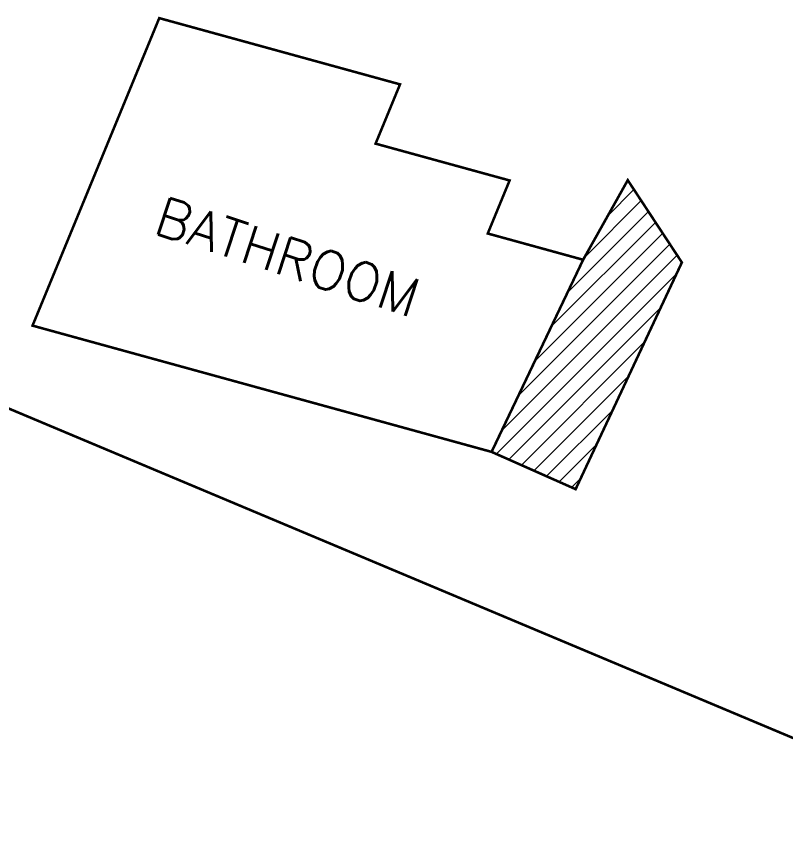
# Model space of a CAD drawing. Header units: inches. Extents: x 350994 to 353538, y 1581369 to 1583842.
# Drawn here: x 351333.42 to 351363.44, y 1582914.88 to 1582947.02 of the extents above; entities that cross this region are included whole.
import ezdxf
from ezdxf.enums import TextEntityAlignment as Align

# ---------------------------------------------------------------- set-up
doc = ezdxf.new("R2010")
doc.units = ezdxf.units.IN
doc.header["$MEASUREMENT"] = 0
doc.linetypes.add('1', pattern=[0])
doc.linetypes.add('ACAD_ISO03W100', pattern=[30, 12, -18])
for name, color, linetype in [('BOUNDARY', 5, 'Continuous'), ('BULDING', 5, '1'), ('CW', 94, '1'), ('SPT', 1, 'Continuous')]:
    doc.layers.add(name, color=color, linetype=linetype)
doc.styles.add('ROMANS', font='ROMANS.shx')

msp = doc.modelspace()

# ---------------------------------------------------------------- hatches: boundary and pattern name
at = {"layer": 'SPT', "lineweight": 5}
h = msp.add_hatch(dxfattribs=at)
h.set_pattern_fill('ANSI31', color=256, scale=4, style=0)
h.set_pattern_definition([(45, (0, 0), (-0.3535533906, 0.3535533906), [])])
h.paths.add_polyline_path([(351355.541, 1582937.517), (351357.283, 1582940.624), (351359.396, 1582937.412), (351355.248, 1582928.559), (351351.967, 1582930.015)])

# ---------------------------------------------------------------- linework, layer by layer
at = {"layer": 'BOUNDARY', "lineweight": 5, "const_width": 0.1, "elevation": 111.481}
msp.add_lwpolyline([(351338.992, 1582946.952), (351348.392, 1582944.366), (351347.438, 1582942.051), (351352.67, 1582940.613), (351351.817, 1582938.542), (351355.541, 1582937.517), (351351.967, 1582930.015), (351334.045, 1582934.945), (351338.992, 1582946.952)], dxfattribs=at)
at = {"layer": 'CW', "linetype": 'ACAD_ISO03W100', "lineweight": 5, "ltscale": 0.1, "const_width": 0.1, "elevation": 114.158}
msp.add_lwpolyline([(351258.588, 1582987.836), (351286.48, 1583085.7), (351291.094, 1583102.44), (351294.389, 1583114.276), (351450.259, 1583070.875), (351507.125, 1583054.975), (351503.705, 1583044.431), (351504.897, 1583044.08), (351504.331, 1583041.51), (351502.915, 1583037.371), (351501.89, 1583035.267), (351500.761, 1583035.479), (351472.56, 1582950.674), (351449.694, 1582882.807), (351408.341, 1582900.103), (351277.37, 1582955.13), (351252.729, 1582966.854)], close=True, dxfattribs=at)
at = {"layer": 'SPT', "lineweight": 5, "const_width": 0.1, "elevation": 111.572}
msp.add_lwpolyline([(351355.541, 1582937.517), (351357.283, 1582940.624), (351359.396, 1582937.412), (351355.248, 1582928.559), (351351.967, 1582930.015)], close=True, dxfattribs=at)

# ---------------------------------------------------------------- texts
at = {"layer": 'BULDING', "color": 0, "linetype": 'Continuous', "lineweight": 9, "style": 'ROMANS'}
msp.add_text('BATHROOM', height=1.5, rotation=341.7957, dxfattribs=at).set_placement((351344.009, 1582937.629, 111.445), align=Align.MIDDLE_CENTER)

doc.saveas('drawing.dxf')
